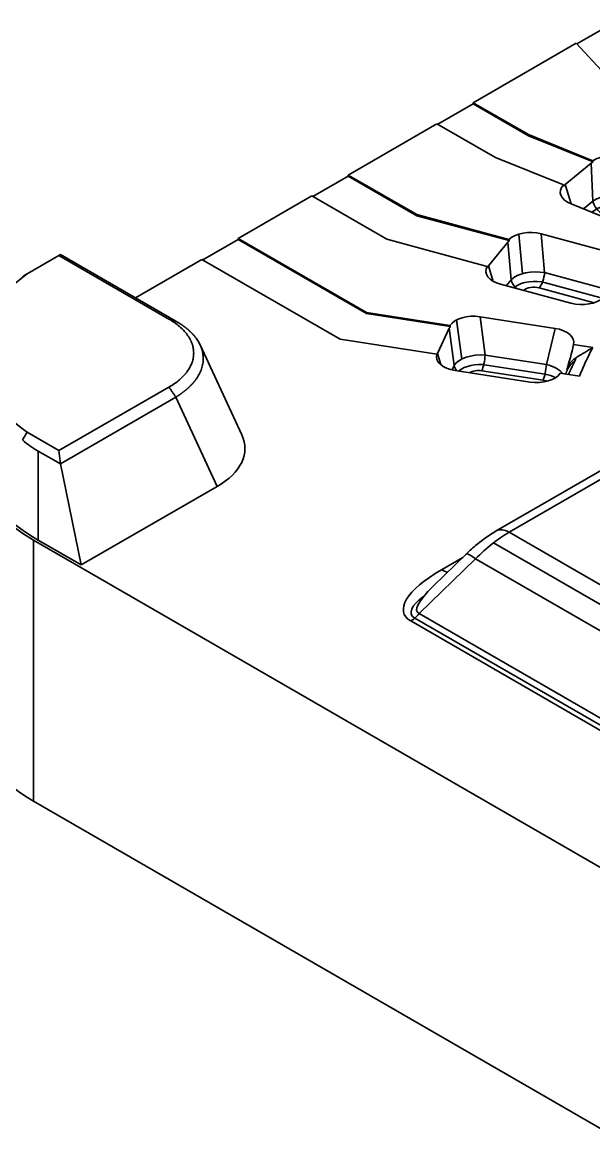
# Model space of a CAD drawing. Header units: millimetres. Extents: x 158 to 1533, y 732 to 1642.
# Drawn here: x 1061.2 to 1150.2, y 1384.4 to 1558.5 of the extents above; entities that cross this region are included whole.
import ezdxf

# ---------------------------------------------------------------- set-up
doc = ezdxf.new("R2010")
doc.units = ezdxf.units.MM
doc.layers.add('1', color=7, linetype='Continuous', true_color=0xffffff)

msp = doc.modelspace()

# ---------------------------------------------------------------- linework, layer by layer
at = {"layer": '1', "color": 7, "linetype": 'Continuous', "lineweight": 35}
for p, q in [((1153.459, 1558.547), (1147.642, 1555.189)), ((1147.544, 1555.295), (1131.474, 1546.017)), ((1153.441, 1548.892), (1147.544, 1555.295)), ((1131.474, 1545.854), (1125.958, 1542.67)), ((1131.474, 1546.017), (1131.474, 1545.854)), ((1131.474, 1546.017), (1140.083, 1541.047)), ((1140.083, 1540.884), (1131.474, 1545.854)), ((1125.817, 1542.751), (1111.968, 1534.756)), ((1134.921, 1537.495), (1125.817, 1542.751)), ((1140.083, 1540.884), (1140.083, 1541.047)), ((1140.083, 1541.047), (1150.122, 1536.988)), ((1150.154, 1536.812), (1140.083, 1540.884)), ((1145.533, 1533.205), (1134.921, 1537.495)), ((1149.859, 1536.597), (1145.815, 1533.262)), ((1150.125, 1530.706), (1149.859, 1536.597)), ((1111.968, 1534.592), (1106.452, 1531.408)), ((1111.968, 1534.756), (1122.665, 1528.579)), ((1111.968, 1534.756), (1111.968, 1534.592)), ((1122.665, 1528.416), (1111.968, 1534.592)), ((1145.815, 1533.262), (1146.751, 1530.246)), ((1106.311, 1531.49), (1094.842, 1524.868)), ((1118.006, 1524.737), (1106.311, 1531.49)), ((1148.641, 1529.482), (1150.125, 1530.706)), ((1156.662, 1526.239), (1146.733, 1530.253)), ((1150.205, 1529.129), (1149.977, 1528.942)), ((1122.665, 1528.579), (1137.038, 1524.71)), ((1122.665, 1528.416), (1122.665, 1528.579)), ((1137.074, 1524.537), (1122.665, 1528.416)), ((1139.138, 1519.381), (1138.585, 1525.549)), ((1142.066, 1525.586), (1153.052, 1522.628)), ((1142.066, 1525.586), (1142.607, 1519.545)), ((1094.842, 1524.705), (1089.327, 1521.521)), ((1094.842, 1524.868), (1114.852, 1513.316)), ((1094.842, 1524.868), (1094.842, 1524.705)), ((1114.852, 1513.153), (1094.842, 1524.705)), ((1133.657, 1520.524), (1118.006, 1524.737)), ((1136.848, 1524.295), (1133.868, 1520.606)), ((1137.372, 1518.444), (1136.848, 1524.295)), ((1066.896, 1522.206), (1061.93, 1519.338)), ((1066.896, 1522.206), (1067.144, 1522.349)), ((1084.048, 1512.303), (1066.896, 1522.206)), ((1067.144, 1522.349), (1085.113, 1511.974)), ((1089.186, 1521.602), (1078.811, 1515.613)), ((1110.71, 1509.175), (1089.186, 1521.602)), ((1133.868, 1520.606), (1134.607, 1518.186)), ((1136.609, 1517.499), (1137.372, 1518.444)), ((1142.607, 1519.545), (1151.564, 1517.133)), ((1146.712, 1514.779), (1135.727, 1517.737)), ((1150.333, 1514.86), (1141.775, 1517.165)), ((1151.232, 1515.688), (1142.733, 1517.976)), ((1114.852, 1513.316), (1127.846, 1511.306)), ((1114.852, 1513.153), (1114.852, 1513.316)), ((1127.884, 1511.137), (1114.852, 1513.153)), ((1129.681, 1506.077), (1128.873, 1512.17)), ((1132.534, 1512.673), (1144.242, 1510.861)), ((1132.534, 1512.673), (1133.325, 1506.699)), ((1127.734, 1510.876), (1125.909, 1506.944)), ((1128.501, 1505.091), (1127.734, 1510.876)), ((1142.872, 1505.222), (1144.242, 1510.861)), ((1095.412, 1494.256), (1088.908, 1508.269)), ((1125.776, 1506.844), (1110.71, 1509.175)), ((1147.118, 1508.324), (1150.101, 1507.863)), ((1125.909, 1506.944), (1126.41, 1505.219)), ((1133.325, 1506.699), (1142.872, 1505.222)), ((1128.18, 1504.399), (1128.501, 1505.091)), ((1142.664, 1503.73), (1133.518, 1505.145)), ((1140.36, 1502.496), (1128.652, 1504.307)), ((1142.362, 1502.774), (1132.815, 1504.251)), ((1148.03, 1503.402), (1145.048, 1503.863)), ((1066.896, 1491.801), (1084.048, 1501.703)), ((1085.113, 1500.144), (1067.144, 1489.769)), ((1091.568, 1486.236), (1085.113, 1500.144)), ((1061.93, 1494.668), (1066.896, 1491.801)), ((1160.424, 1493.932), (1135.068, 1479.293)), ((1162.866, 1493.989), (1137.068, 1479.095)), ((1067.126, 1489.724), (1063.63, 1491.742)), ((1063.63, 1491.742), (1063.63, 1477.862)), ((1067.144, 1489.769), (1066.896, 1491.801)), ((1067.144, 1489.769), (1067.126, 1489.724)), ((1070.347, 1473.984), (1067.126, 1489.724)), ((1070.347, 1473.984), (1091.568, 1486.236)), ((1137.068, 1479.095), (1194.532, 1445.918)), ((1154.307, 1425.101), (1062.922, 1477.862)), ((1062.922, 1477.862), (1062.922, 1437.193)), ((1063.63, 1477.862), (1070.347, 1473.984)), ((1134.64, 1477.443), (1191.277, 1444.744)), ((1131.845, 1474.927), (1123.069, 1466.408)), ((1130.386, 1475.68), (1125.222, 1470.666)), ((1126.519, 1473.234), (1129.846, 1475.155)), ((1188.03, 1442.488), (1131.845, 1474.927)), ((1123.069, 1466.408), (1179.983, 1433.548)), ((1178.719, 1432.363), (1121.741, 1465.259)), ((1179.33, 1432.824), (1122.374, 1465.707)), ((1062.922, 1437.193), (1154.307, 1384.432))]:
    msp.add_line(p, q, dxfattribs=at)
for centre, major_axis, ratio, start_param, end_param in [((1153.107, 1535.386), (-4.004, 0.038), 0.593882, 4.127457, 5.5595155), ((1153.116, 1535.194), (-4.004, 0.038), 0.593882, 5.5507434, 5.6680951), ((1152.972, 1538.44), (-3.523, 20.16), 0.1495456, 1.6166975, 1.6254658), ((1149.163, 1532.133), (4.119, 0.035), 0.5611589, 2.6445577, 4.0766162), ((1148.381, 1534.655), (-3.521, 20.15), 0.1494727, 1.6166693, 1.6254418), ((1149.212, 1531.975), (4.119, 0.035), 0.5611589, 2.5359781, 2.6533298), ((1153.367, 1529.636), (4, 0.089), 0.4801409, 0.9644356, 2.5050737), ((1151.739, 1530.338), (-1.272, 1.543), 0.6688348, 0.8560415, 2.2523049), ((1153.454, 1527.719), (-4.004, 0.038), 0.593882, 4.1310189, 5.6645779), ((1140.46, 1523.431), (-4.014, 0.071), 0.5906141, 4.3113326, 5.7433911), ((1140.477, 1523.24), (-4.014, 0.071), 0.5906141, 5.734619, 5.8519707), ((1140.188, 1526.462), (-3.863, 19.78), 0.1702994, 1.6262015, 1.6349751), ((1137.554, 1519.832), (4.108, 0.066), 0.5639596, 2.8102908, 4.2423493), ((1136.808, 1522.277), (-3.864, 19.784), 0.170333, 1.6262147, 1.6349865), ((1137.601, 1519.679), (4.108, 0.066), 0.5639596, 2.7017112, 2.8190629), ((1088.378, 1507.003), (-34, 0), 0.5773503, 5.6037064, 6.9626642), ((1140.972, 1517.72), (3.999, 0.176), 0.4840256, 1.1284268, 2.6690648), ((1139.157, 1518.247), (-1.556, 1.257), 0.7399972, 0.7132393, 1.6108621), ((1141.143, 1515.816), (-4.014, 0.071), 0.5906141, 4.3153672, 5.6278302), ((1141.775, 1518.798), (-0.52, -1.931), 0.3450664, 0.6625544, 2.0588178), ((1140.972, 1516.087), (-2.007, 0.035), 0.5906141, 4.3113326, 5.6972086), ((1148.318, 1516.935), (-4.014, 0.071), 0.5906141, 1.16974, 2.6017984), ((1131.601, 1510.389), (-4.031, 0.094), 0.5857126, 4.4924767, 5.9245352), ((1131.626, 1510.201), (-4.031, 0.094), 0.5857126, 5.915763, 6.0331148), ((1131.205, 1513.388), (-4.073, 19.395), 0.187902, 1.6388484, 1.6476189), ((1143.073, 1508.615), (4.092, 0.09), 0.5683311, 6.1196131, 7.5516716), ((1143.761, 1511.445), (3.851, 18.211), 0.2128787, 4.361762, 4.5853473), ((1129.821, 1506.554), (4.092, 0.09), 0.5683311, 2.9780205, 4.4100789), ((1129.134, 1508.927), (-4.073, 19.394), 0.1878977, 1.6388465, 1.6476171), ((1129.864, 1506.405), (4.092, 0.09), 0.5683311, 2.8694409, 2.9867926), ((1132.349, 1504.742), (3.998, 0.259), 0.4903943, 1.2925025, 2.8331405), ((1132.815, 1505.884), (-0.306, -1.976), 0.2113249, 0.6319143, 2.0281777), ((1130.403, 1505.08), (-1.814, 0.842), 0.7886751, 0.5254123, 1.0439059), ((1132.598, 1502.86), (-4.031, 0.094), 0.5857126, 4.4958073, 5.7111288), ((1132.349, 1503.109), (-2.015, 0.047), 0.5857126, 4.4924767, 5.5211175), ((1142.362, 1504.407), (-0.306, -1.976), 0.2113249, 0.6319143, 2.0281777), ((1141.777, 1503.284), (-3.994, 0.47), 0.5226129, 3.6069329, 4.4967957), ((1149.839, 1502.833), (3.615, -1.712), 0.8042176, 3.1075157, 3.1418346), ((1149.839, 1502.833), (3.615, -1.712), 0.8042176, 2.6609134, 3.1075158), ((1141.293, 1504.78), (-4.031, 0.094), 0.5857126, 1.350884, 2.7829425), ((1141.777, 1501.651), (2.046, 0.045), 0.5683311, 0.9291364, 1.2684863), ((1141.345, 1501.507), (4.092, 0.09), 0.5683311, 0.7519539, 1.2303883), ((1087.671, 1492.151), (-35, 0), 0.5773503, 6.0818534, 7.0685835), ((1079.852, 1492.151), (16.041, 0), 0.5398878, 5.5313059, 6.5286739), ((1088.378, 1534.608), (24.749, 42.866), 0.5773503, 3.0371989, 3.1415927), ((1088.378, 1492.151), (35, 0), 0.5773503, 3.1415927, 3.9269908), ((1134.984, 1468.05), (9.349, 11.885), 0.4564505, 0.8509974, 1.3396896), ((1137.068, 1475.829), (2, -3.464), 0.5773503, 2.3561945, 3.1417974), ((1133.172, 1472.81), (2.786, -2.87), 0.1647942, 2.2280993, 3.1415752), ((1135.129, 1471.443), (14.452, 5.006), 0.3391279, 2.0870347, 3.42727), ((1126.519, 1476.5), (-2, 3.464), 0.5773503, 2.3561945, 2.7080285), ((1135.129, 1474.709), (12.381, 8.052), 0.1939306, 2.362551, 3.2760262), ((1129.051, 1468.809), (7.226, 2.503), 0.3391279, 2.2768158, 3.433183), ((1121.741, 1468.525), (-2, -3.464), 0.5773503, 0.7853982, 1.2740904), ((1087.671, 1451.481), (-35, 0), 0.5773503, 0, 0.7853982)]:
    msp.add_ellipse(centre, major_axis=major_axis, ratio=ratio, start_param=start_param, end_param=end_param, dxfattribs=at)
for points, degree in [([(1061.185, 1518.909), (1061.433, 1519.052), (1061.682, 1519.195), (1061.93, 1519.338)], 3), ([(1084.048, 1512.303), (1085.113, 1511.974)], 1), ([(1146.224, 1504.544), (1145.851, 1503.739)], 1), ([(1085.113, 1500.144), (1084.048, 1501.703)], 1), ([(1061.93, 1494.668), (1061.682, 1494.267), (1061.433, 1493.866), (1061.185, 1493.465)], 3)]:
    msp.add_open_spline(points, degree=degree, dxfattribs=at)
for points, knots in [([(1084.048, 1501.703), (1084.35, 1501.879), (1084.635, 1502.062), (1085.174, 1502.441), (1085.427, 1502.637), (1085.901, 1503.041), (1086.121, 1503.251), (1086.427, 1503.574), (1086.524, 1503.684), (1086.641, 1503.823), (1086.664, 1503.851), (1086.709, 1503.907), (1086.776, 1503.992), (1087.012, 1504.303), (1087.194, 1504.59), (1087.445, 1505.056), (1087.551, 1505.293), (1087.721, 1505.771), (1087.786, 1506.014), (1087.835, 1506.291), (1087.84, 1506.321), (1087.85, 1506.383), (1087.855, 1506.414), (1087.867, 1506.506), (1087.888, 1506.692), (1087.896, 1506.876), (1087.896, 1507.244), (1087.875, 1507.488), (1087.79, 1507.974), (1087.727, 1508.216), (1087.6, 1508.578), (1087.552, 1508.698), (1087.486, 1508.848), (1087.472, 1508.878), (1087.444, 1508.938), (1087.401, 1509.027), (1087.356, 1509.116), (1087.198, 1509.41), (1087.052, 1509.641), (1086.723, 1510.091), (1086.539, 1510.312), (1086.236, 1510.635), (1086.13, 1510.741), (1085.964, 1510.899), (1085.879, 1510.978), (1085.792, 1511.056), (1085.733, 1511.108), (1085.703, 1511.133), (1085.434, 1511.364), (1085.178, 1511.562), (1084.636, 1511.944), (1084.35, 1512.127), (1084.048, 1512.303)], [0, 0, 0, 0, 0.0625, 0.0625, 0.125, 0.125, 0.1875, 0.1875, 0.21875, 0.21875, 0.2265625, 0.2265625, 0.234375, 0.25, 0.3125, 0.3125, 0.375, 0.375, 0.4375, 0.4375, 0.4453125, 0.4453125, 0.453125, 0.453125, 0.46875, 0.5, 0.5, 0.5625, 0.5625, 0.625, 0.625, 0.65625, 0.65625, 0.6640625, 0.6640625, 0.671875, 0.6875, 0.6875, 0.75, 0.75, 0.8125, 0.8125, 0.84375, 0.84375, 0.859375, 0.8671875, 0.8671875, 0.875, 0.875, 0.9375, 0.9375, 1, 1, 1, 1]), ([(1085.113, 1511.974), (1085.128, 1511.966), (1085.157, 1511.949), (1085.201, 1511.924), (1085.245, 1511.9), (1085.288, 1511.875), (1085.331, 1511.85), (1085.374, 1511.824), (1085.416, 1511.799), (1085.459, 1511.774), (1085.501, 1511.749), (1085.543, 1511.723), (1085.584, 1511.698), (1085.626, 1511.672), (1085.667, 1511.646), (1085.708, 1511.621), (1085.749, 1511.595), (1085.789, 1511.569), (1085.83, 1511.543), (1085.87, 1511.517), (1085.91, 1511.491), (1085.949, 1511.465), (1085.989, 1511.438), (1086.028, 1511.412), (1086.067, 1511.386), (1086.105, 1511.359), (1086.144, 1511.333), (1086.182, 1511.306), (1086.22, 1511.28), (1086.258, 1511.253), (1086.296, 1511.226), (1086.333, 1511.199), (1086.37, 1511.172), (1086.407, 1511.145), (1086.443, 1511.118), (1086.48, 1511.091), (1086.516, 1511.064), (1086.552, 1511.037), (1086.588, 1511.009), (1086.623, 1510.982), (1086.658, 1510.955), (1086.693, 1510.927), (1086.728, 1510.9), (1086.762, 1510.872), (1086.797, 1510.844), (1086.831, 1510.817), (1086.865, 1510.789), (1086.898, 1510.761), (1086.932, 1510.733), (1086.965, 1510.705), (1086.998, 1510.677), (1087.03, 1510.649), (1087.063, 1510.621), (1087.095, 1510.593), (1087.127, 1510.565), (1087.159, 1510.537), (1087.19, 1510.509), (1087.221, 1510.48), (1087.253, 1510.452), (1087.283, 1510.423), (1087.314, 1510.395), (1087.344, 1510.366), (1087.374, 1510.338), (1087.404, 1510.309), (1087.434, 1510.281), (1087.463, 1510.252), (1087.492, 1510.223), (1087.521, 1510.194), (1087.55, 1510.166), (1087.579, 1510.137), (1087.607, 1510.108), (1087.635, 1510.079), (1087.663, 1510.05), (1087.69, 1510.021), (1087.718, 1509.992), (1087.745, 1509.963), (1087.772, 1509.933), (1087.798, 1509.904), (1087.825, 1509.875), (1087.851, 1509.846), (1087.877, 1509.817), (1087.902, 1509.787), (1087.928, 1509.758), (1087.953, 1509.728), (1087.978, 1509.699), (1088.003, 1509.67), (1088.028, 1509.64), (1088.052, 1509.611), (1088.076, 1509.581), (1088.1, 1509.551), (1088.124, 1509.522), (1088.147, 1509.492), (1088.17, 1509.463), (1088.193, 1509.433), (1088.216, 1509.403), (1088.238, 1509.373), (1088.261, 1509.344), (1088.423, 1509.124), (1088.695, 1508.708), (1089.006, 1508.083), (1089.228, 1507.448), (1089.361, 1506.806), (1089.409, 1506.107), (1089.344, 1505.351), (1089.137, 1504.541), (1088.789, 1503.738), (1088.455, 1503.194), (1088.243, 1502.899), (1088.202, 1502.843), (1088.16, 1502.787), (1088.118, 1502.731), (1088.075, 1502.676), (1088.031, 1502.62), (1087.986, 1502.565), (1087.941, 1502.509), (1087.895, 1502.454), (1087.848, 1502.399), (1087.8, 1502.344), (1087.752, 1502.288), (1087.703, 1502.233), (1087.653, 1502.179), (1087.602, 1502.124), (1087.551, 1502.069), (1087.499, 1502.014), (1087.446, 1501.96), (1087.392, 1501.905), (1087.337, 1501.851), (1087.282, 1501.797), (1087.226, 1501.743), (1087.169, 1501.689), (1087.112, 1501.635), (1087.054, 1501.581), (1086.995, 1501.528), (1086.935, 1501.474), (1086.874, 1501.421), (1086.813, 1501.368), (1086.751, 1501.315), (1086.688, 1501.262), (1086.624, 1501.209), (1086.56, 1501.156), (1086.495, 1501.104), (1086.429, 1501.052), (1086.362, 1501), (1086.295, 1500.948), (1086.227, 1500.896), (1086.158, 1500.844), (1086.088, 1500.793), (1086.018, 1500.742), (1085.946, 1500.691), (1085.874, 1500.64), (1085.802, 1500.589), (1085.728, 1500.539), (1085.654, 1500.489), (1085.579, 1500.439), (1085.503, 1500.389), (1085.427, 1500.34), (1085.35, 1500.29), (1085.272, 1500.241), (1085.193, 1500.192), (1085.14, 1500.16), (1085.113, 1500.144)], [0, 0, 0, 0, 0.0027508, 0.0054989, 0.0082441, 0.0109866, 0.0137264, 0.0164633, 0.0191975, 0.021929, 0.0246577, 0.0273836, 0.0301068, 0.0328272, 0.0355449, 0.0382598, 0.040972, 0.0436814, 0.0463882, 0.0490921, 0.0517934, 0.0544919, 0.0571877, 0.0598808, 0.0625712, 0.0652588, 0.0679438, 0.070626, 0.0733055, 0.0759823, 0.0786565, 0.0813279, 0.0839966, 0.0866627, 0.089326, 0.0919867, 0.0946447, 0.0973, 0.0999526, 0.1026025, 0.1052498, 0.1078945, 0.1105364, 0.1131757, 0.1158123, 0.1184463, 0.1210777, 0.1237063, 0.1263324, 0.1289558, 0.1315765, 0.1341947, 0.1368102, 0.139423, 0.1420333, 0.1446409, 0.1472459, 0.1498482, 0.152448, 0.1550452, 0.1576397, 0.1602317, 0.162821, 0.1654078, 0.1679919, 0.1705735, 0.1731525, 0.1757289, 0.1783027, 0.180874, 0.1834426, 0.1860087, 0.1885723, 0.1911332, 0.1936917, 0.1962475, 0.1988008, 0.2013516, 0.2038998, 0.2064454, 0.2089886, 0.2115292, 0.2140672, 0.2166028, 0.2191358, 0.2216663, 0.2241942, 0.2267197, 0.2292426, 0.2317631, 0.234281, 0.2367964, 0.2393094, 0.2418198, 0.2443278, 0.2468333, 0.2493363, 0.2518368, 0.3021386, 0.3520763, 0.4016808, 0.4509841, 0.5000184, 0.5613415, 0.6230985, 0.6853521, 0.7481636, 0.7526946, 0.7572337, 0.7617809, 0.7663364, 0.7709001, 0.7754719, 0.7800521, 0.7846405, 0.7892372, 0.7938422, 0.7984556, 0.8030773, 0.8077073, 0.8123458, 0.8169927, 0.821648, 0.8263118, 0.8309841, 0.8356648, 0.8403541, 0.8450519, 0.8497583, 0.8544732, 0.8591967, 0.8639289, 0.8686696, 0.873419, 0.8781771, 0.8829439, 0.8877194, 0.8925036, 0.8972965, 0.9020983, 0.9069088, 0.911728, 0.9165562, 0.9213931, 0.9262389, 0.9310936, 0.9359571, 0.9408296, 0.945711, 0.9506013, 0.9555006, 0.9604088, 0.9653261, 0.9702523, 0.9751876, 0.9801319, 0.9850853, 0.9900478, 0.9950193, 1, 1, 1, 1]), ([(1147.471, 1506.267), (1147.529, 1506.302), (1147.586, 1506.337), (1148.463, 1506.869), (1149.282, 1507.366), (1150.101, 1507.863)], [0, 0, 0, 0, 0.0657008, 0.0657008, 1, 1, 1, 1]), ([(1150.101, 1507.863), (1149.713, 1507.126), (1149.347, 1506.386), (1148.656, 1504.899), (1148.333, 1504.152), (1148.03, 1503.402)], [0, 0, 0, 0, 0.5, 0.5, 1, 1, 1, 1]), ([(1146.079, 1504.42), (1146.134, 1504.608), (1146.203, 1504.789), (1146.372, 1505.137), (1146.471, 1505.304), (1146.617, 1505.502), (1146.647, 1505.541), (1146.71, 1505.617), (1146.806, 1505.73), (1146.91, 1505.835), (1147.131, 1506.037), (1147.293, 1506.159), (1147.471, 1506.267)], [0, 0, 0, 0, 0.25, 0.25, 0.5, 0.5, 0.5625, 0.5625, 0.625, 0.75, 0.75, 1, 1, 1, 1]), ([(1147.471, 1506.267), (1147.469, 1506.256), (1147.467, 1506.246), (1147.464, 1506.23), (1147.463, 1506.225), (1147.46, 1506.215), (1147.454, 1506.188), (1147.436, 1506.117), (1147.414, 1506.048), (1147.364, 1505.905), (1147.322, 1505.803), (1147.27, 1505.695)], [0, 0, 0, 0, 0.0625, 0.0625, 0.09375, 0.09375, 0.125, 0.25, 0.5, 0.5, 1, 1, 1, 1]), ([(1146.138, 1504.381), (1146.137, 1504.383), (1146.137, 1504.385), (1146.134, 1504.392), (1146.132, 1504.396), (1146.118, 1504.415), (1146.101, 1504.421), (1146.079, 1504.42)], [0, 0, 0, 0, 0.0689415, 0.0689415, 0.2551532, 0.2551532, 1, 1, 1, 1]), ([(1146.225, 1504.544), (1146.225, 1504.545), (1146.222, 1504.541), (1146.216, 1504.53), (1146.214, 1504.526)], [0, 0, 0, 0, 0.7227777, 1, 1, 1, 1]), ([(1147.27, 1505.695), (1147.032, 1505.191), (1146.791, 1504.678), (1146.473, 1503.993), (1146.398, 1503.83), (1146.323, 1503.667)], [0, 0, 0, 0, 0.7635955, 0.7635955, 1, 1, 1, 1]), ([(1135.068, 1479.293), (1134.743, 1479.104), (1133.802, 1478.523), (1132.295, 1477.416), (1131.069, 1476.336), (1130.459, 1475.75), (1130.386, 1475.68)], [0, 0, 0, 0, 0.2038433, 0.5922118, 0.9514667, 1, 1, 1, 1])]:
    msp.add_open_spline(points, degree=3, knots=knots, dxfattribs=at)

doc.saveas('drawing.dxf')
